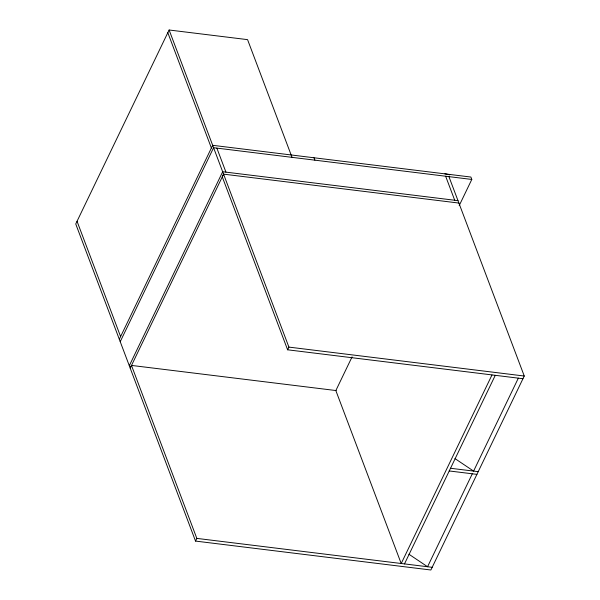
<?xml version="1.0" encoding="UTF-8"?>
<svg xmlns="http://www.w3.org/2000/svg" width="600" height="600" viewBox="0 0 600 600"><rect width="100%" height="100%" fill="white"/><g stroke="black" fill="none" stroke-linecap="round" stroke-linejoin="round"><path stroke-width="0.9" d="M292.043 157.358L247.567 39.638L169.118 30L75.742 223.972L130.208 368.115L223.583 174.142L458.903 203.062M119.31 339.285L212.685 145.312L470.888 177.045L471.795 179.445L459.21 205.59M120.225 341.685L213.593 147.712L471.795 179.445M129.3 365.707L222.675 171.735L457.995 200.655M336.127 390.562L131.475 365.415L130.178 368.108L195.532 541.08L430.882 570L524.257 376.028L448.912 176.632M223.553 174.135L222.255 176.828L287.61 349.8L522.96 378.72M195.532 541.08L196.83 538.388L131.475 365.415M287.61 349.8L288.907 347.108L169.118 30M352.058 356.903L335.843 390.577L401.205 563.543L491.985 374.962M404.475 563.947L495.255 375.36M472.305 473.79L427.56 566.737L408.908 554.213M518.34 378.15L473.595 471.097L454.942 458.572M288.907 347.108L524.257 376.028M450.502 468.263L478.222 471.668M449.205 470.955L476.925 474.36M196.83 538.388L432.18 567.308M445.643 176.235L454.725 200.257M313.987 157.762L314.895 160.163M216.862 148.118L225.945 172.14M167.82 32.693L211.388 148.005M77.04 221.28L120.608 336.593M444.877 173.85A28.898 20.43 -20.7 0 1 447.382 174.262M448.185 174.45A28.898 20.43 -20.7 0 1 449.752 174.885"/></g></svg>
